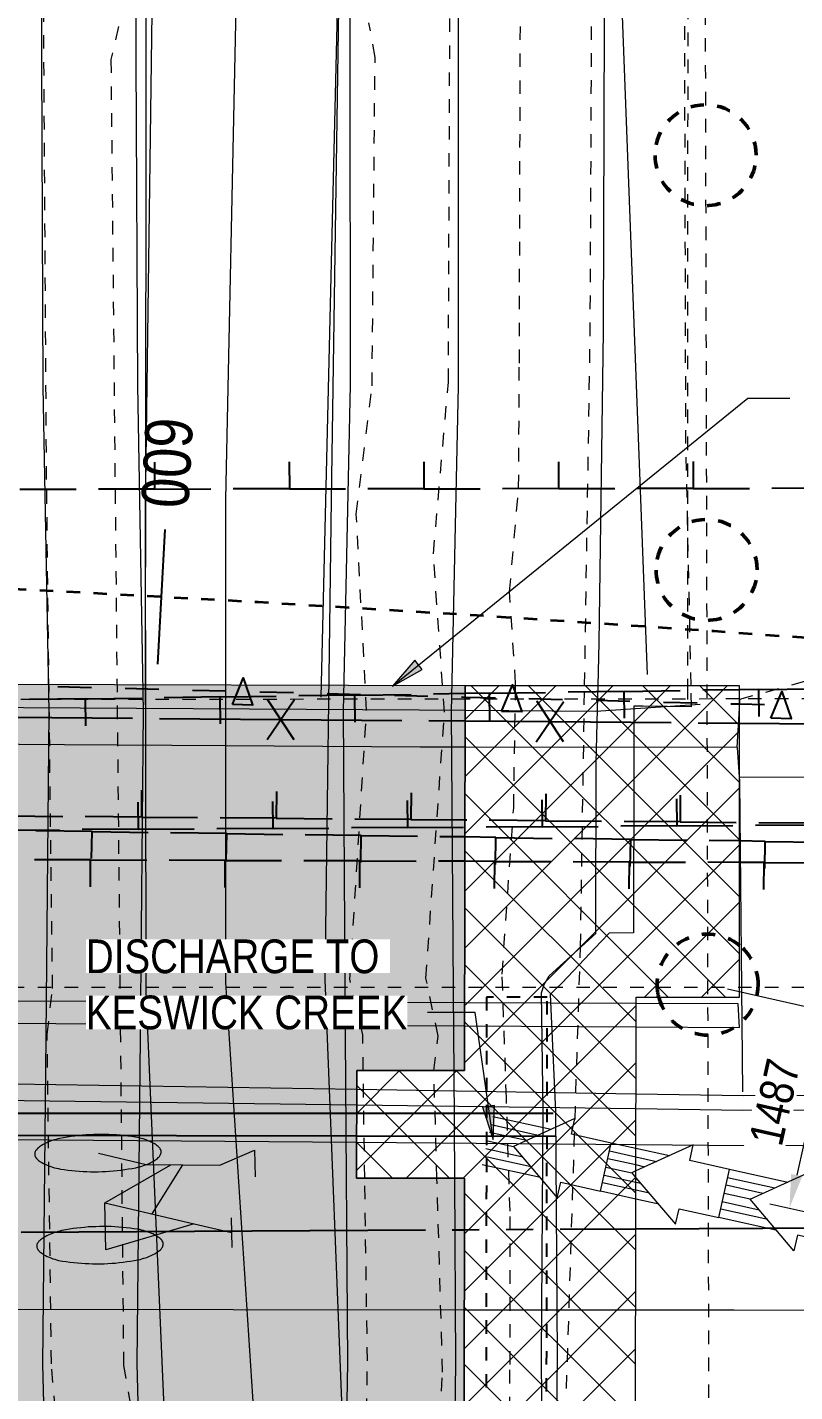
# Model space of a CAD drawing. Header units: metres. Extents: x 562 to 635, y 3 to 1699.
# Drawn here: x 579.64 to 585.33, y 1672.36 to 1682.5 of the extents above; entities that cross this region are included whole.
import ezdxf

# ---------------------------------------------------------------- set-up
doc = ezdxf.new("R2010")
doc.units = ezdxf.units.M
for name, pattern in [('ControlLine', [0.02, 0.0125, -0.0025, 0.0025, -0.0025]), ('Dot_Section Line', [0.02, 0, -0.02]), ('IMPORT-BDYS-Boundary _3_', [0.01, 0.009, -0.001]), ('IMPORT-FURN-Fence _3_', [0.005, 0.004167, -0.0008333]), ('JacobsDash', [0.0045, 0.003, -0.0015]), ('JacobsGridLine', [0.0145, 0.01, -0.001, 0.0025, -0.001])]:
    doc.linetypes.add(name, pattern=pattern)
doc.layers.get('Defpoints').update_dxf_attribs({"color": 41})
for name, color, linetype, lineweight in [('D-BDGE', 7, 'Continuous', 13), ('D-BDGE-FNDN', 7, 'Continuous', 50), ('D-BDGE-FNDN-PILE-CONC', 7, 'Continuous', 50), ('D-BDGE-LINE', 7, 'Continuous', 9), ('D-ENHA-ANNO-TEXT', 7, 'Continuous', 9), ('D-ENHA-GEN-LINE', 7, 'Continuous', 9), ('D-ENHA-GEN-LINE-GRIDS', 7, 'Continuous', 9), ('D-ENHA-TEXT', 7, 'Continuous', 9), ('D-ENHA-TEXT-DIMS', 7, 'Continuous', 9)]:
    doc.layers.add(name, color=color, linetype=linetype, lineweight=lineweight)
doc.styles.add('Arial Narrow', font='ARIALN.TTF', dxfattribs={"height": 0.35})
doc.styles.add('Arial Narrow_1', font='ARIALN.TTF', dxfattribs={"height": 0.25})
doc.dimstyles.new('Dimension_Standard_O__mm_', dxfattribs={"dimscale": 0.3048, "dimtxt": 0.255858, "dimasz": 0.82021, "dimexe": 0.787402, "dimexo": 0.492126, "dimgap": 0.492126, "dimtad": 1, "dimdec": 0, "dimlfac": 1000, "dimzin": 0, "dimdsep": 46, "dimtxsty": 'Arial Narrow_1', "dimsah": 1, "dimcen": 0.09, "dimaunit": 1, "dimadec": 4, "dimazin": 0, "dimtfac": 1, "dimtdec": 4, "dimtix": 1, "dimtmove": 0, "dimatfit": 3, "dimfxl": 1, "dimtvp": 1, "dimtfill": 1, "dimtolj": 1, "dimtzin": 0, "dimlwd": 18, "dimlwe": 18, "dimarcsym": 2})

# ---------------------------------------------------------------- blocks, each defined once
blk = doc.blocks.new('T2DPAA-T2D-PWA-RW-M2D-000002_ControlLinesMinor_rvt-1-DRG-2871023 - GENERAL ARRANGEMENT PLAN Copy 1')
at = {"layer": 'D-BDGE', "color": 150, "linetype": 'ControlLine', "lineweight": 35, "true_color": 0x0080ff}
blk.add_arc((565.271, 1398.69), 280, 84.278, 89.83255, dxfattribs=at)
at = {"layer": 'D-ENHA-GEN-LINE', "color": 150, "lineweight": 25, "true_color": 0x0080ff}
blk.add_line((580.656, 1678.768), (580.601, 1677.769), dxfattribs=at)
at = {"layer": 'D-ENHA-GEN-LINE', "color": 150, "lineweight": 18, "true_color": 0x0080ff, "insert": (580.866, 1679.589), "char_height": 0.35, "width": 0.81772, "attachment_point": 1, "rotation": 266.8559, "style": 'Arial Narrow'}
blk.add_mtext('600', dxfattribs=at)
blk = doc.blocks.new('T2DPAA-T2D-PWA-SU-M2D-000003_250_dwg-40806560-DRG-2871023 - GENERAL ARRANGEMENT PLAN Copy 1')
at = {"color": 41, "lineweight": 25, "true_color": 0xffd0a3}
for p, q in [((30.164, 1587.575), (30.579, 1587.61)), ((29.168, 1587.492), (29.583, 1587.527)), ((28.171, 1587.409), (28.586, 1587.443)), ((27.175, 1587.325), (27.59, 1587.36)), ((26.178, 1587.242), (26.593, 1587.277)), ((25.182, 1587.159), (25.597, 1587.193)), ((30.629, 1586.113), (30.357, 1586.087)), ((30.772, 1586.127), (30.629, 1586.113)), ((29.777, 1586.031), (29.362, 1585.991)), ((28.601, 1585.918), (28.367, 1585.895)), ((28.781, 1585.935), (28.601, 1585.918)), ((27.786, 1585.839), (27.371, 1585.799)), ((26.791, 1585.743), (26.376, 1585.703)), ((25.795, 1585.647), (25.381, 1585.608)), ((30.248, 1585.068), (30.663, 1585.105)), ((30.27, 1585.099), (30.686, 1585.129)), ((28.276, 1584.952), (28.677, 1584.982)), ((28.677, 1584.982), (28.691, 1584.983)), ((29.252, 1584.979), (29.667, 1585.016)), ((29.273, 1585.025), (29.688, 1585.056)), ((30.721, 1584.994), (30.496, 1584.978)), ((30.912, 1585.006), (30.721, 1584.994)), ((27.278, 1584.879), (27.694, 1584.909)), ((28.256, 1584.891), (28.671, 1584.928)), ((28.917, 1584.871), (28.687, 1584.856)), ((29.914, 1584.939), (29.499, 1584.911)), ((26.281, 1584.805), (26.697, 1584.836)), ((27.26, 1584.802), (27.675, 1584.839)), ((27.919, 1584.804), (27.503, 1584.775)), ((28.687, 1584.856), (28.501, 1584.843)), ((29.919, 1584.771), (29.503, 1584.739)), ((30.734, 1584.835), (30.5, 1584.817)), ((30.916, 1584.85), (30.734, 1584.835)), ((25.284, 1584.732), (25.699, 1584.762)), ((25.924, 1584.668), (25.508, 1584.64)), ((26.264, 1584.714), (26.679, 1584.751)), ((26.921, 1584.736), (26.506, 1584.708)), ((28.702, 1584.676), (28.507, 1584.66)), ((28.922, 1584.693), (28.702, 1584.676)), ((25.268, 1584.625), (25.683, 1584.662)), ((27.925, 1584.615), (27.51, 1584.582)), ((26.928, 1584.536), (26.513, 1584.504)), ((25.931, 1584.458), (25.516, 1584.425))]:
    blk.add_line(p, q, dxfattribs=at)
at = {"color": 21, "lineweight": 25, "true_color": 0xdea3a3}
for p, q in [((28.882, 1585.808), (28.944, 1586.004)), ((30.075, 1585.976), (30.324, 1585.99)), ((30.574, 1586.005), (30.637, 1586.008)), ((30.637, 1586.008), (30.823, 1586.019)), ((28.577, 1585.891), (28.603, 1585.892)), ((28.603, 1585.892), (28.827, 1585.905)), ((29.076, 1585.919), (29.326, 1585.934)), ((29.575, 1585.948), (29.825, 1585.962)), ((26.58, 1585.777), (26.83, 1585.792)), ((27.08, 1585.806), (27.329, 1585.82)), ((27.579, 1585.834), (27.828, 1585.848)), ((28.078, 1585.863), (28.327, 1585.877)), ((30.344, 1585.844), (30.649, 1585.867)), ((25.582, 1585.721), (25.832, 1585.735)), ((26.081, 1585.749), (26.331, 1585.763)), ((28.349, 1585.695), (28.618, 1585.715))]:
    blk.add_line(p, q, dxfattribs=at)
at = {"color": 254, "lineweight": 25, "true_color": 0xffdbd0}
for p, q in [((29.508, 1582.863), (28.055, 1582.743)), ((28.055, 1582.743), (24.958, 1582.488)), ((28.069, 1582.577), (29.543, 1582.696)), ((24.969, 1582.327), (28.069, 1582.577))]:
    blk.add_line(p, q, dxfattribs=at)
at = {"color": 9, "lineweight": 25, "true_color": 0xd0d0a3}
for p, q in [((32.618, 1582.271), (30.19, 1582.058)), ((30.19, 1582.058), (29.63, 1582.009)), ((28.922, 1581.946), (28.833, 1581.939)), ((29.032, 1581.956), (28.922, 1581.946)), ((29.431, 1581.991), (29.231, 1581.974)), ((28.634, 1581.921), (25.645, 1581.658))]:
    blk.add_line(p, q, dxfattribs=at)
at = {"color": 41, "lineweight": 25, "true_color": 0xffd0a3, "flags": 128}
for points in [[(31.144, 1587.858), (31.16, 1587.66), (31.161, 1587.659), (30.745, 1587.624)], [(30.147, 1587.775), (30.164, 1587.577), (30.164, 1587.575), (29.749, 1587.541)], [(28.154, 1587.608), (28.171, 1587.41), (28.171, 1587.409), (27.756, 1587.374)], [(29.151, 1587.691), (29.167, 1587.494), (29.168, 1587.492), (28.752, 1587.457)], [(27.158, 1587.525), (27.175, 1587.327), (27.175, 1587.325), (26.759, 1587.291)], [(26.161, 1587.441), (26.178, 1587.243), (26.178, 1587.242), (25.763, 1587.207)], [(30.791, 1585.928), (30.772, 1586.125), (30.772, 1586.127), (31.187, 1586.167)], [(29.796, 1585.832), (29.777, 1586.029), (29.777, 1586.031), (30.191, 1586.071)], [(27.805, 1585.64), (27.786, 1585.838), (27.786, 1585.839), (28.201, 1585.879)], [(28.8, 1585.736), (28.781, 1585.933), (28.781, 1585.935), (29.196, 1585.975)], [(26.81, 1585.544), (26.791, 1585.742), (26.791, 1585.743), (27.205, 1585.783)], [(25.814, 1585.448), (25.795, 1585.646), (25.795, 1585.647), (26.21, 1585.687)], [(30.255, 1585.298), (30.27, 1585.1), (30.27, 1585.099), (29.855, 1585.068)], [(31.226, 1585.355), (31.244, 1585.158), (31.244, 1585.156), (30.829, 1585.119)], [(31.253, 1585.372), (31.267, 1585.174), (31.267, 1585.172), (30.852, 1585.141)], [(29.234, 1585.178), (29.252, 1584.981), (29.252, 1584.979), (28.837, 1584.942)], [(29.258, 1585.225), (29.273, 1585.027), (29.273, 1585.025), (28.857, 1584.995)], [(30.23, 1585.267), (30.248, 1585.069), (30.248, 1585.068), (29.833, 1585.031)], [(27.264, 1585.078), (27.278, 1584.88), (27.278, 1584.879), (26.863, 1584.848)], [(28.238, 1585.09), (28.256, 1584.892), (28.256, 1584.891), (27.841, 1584.854)], [(28.261, 1585.151), (28.275, 1584.954), (28.276, 1584.952), (27.86, 1584.921)], [(26.266, 1585.005), (26.281, 1584.807), (26.281, 1584.805), (25.865, 1584.775)], [(27.242, 1585.001), (27.26, 1584.804), (27.26, 1584.802), (26.845, 1584.765)], [(29.928, 1584.739), (29.915, 1584.937), (29.914, 1584.939), (30.33, 1584.967)], [(30.926, 1584.807), (30.912, 1585.005), (30.912, 1585.006), (31.328, 1585.035)], [(26.246, 1584.913), (26.264, 1584.715), (26.264, 1584.714), (25.849, 1584.677)], [(28.93, 1584.672), (28.917, 1584.87), (28.917, 1584.871), (29.332, 1584.899)], [(30.931, 1584.65), (30.916, 1584.848), (30.916, 1584.85), (31.331, 1584.882)], [(26.935, 1584.536), (26.922, 1584.734), (26.921, 1584.736), (27.337, 1584.764)], [(27.933, 1584.604), (27.919, 1584.802), (27.919, 1584.804), (28.335, 1584.832)], [(29.934, 1584.572), (29.919, 1584.77), (29.919, 1584.771), (30.334, 1584.804)], [(25.937, 1584.469), (25.924, 1584.667), (25.924, 1584.668), (26.339, 1584.696)], [(28.938, 1584.494), (28.922, 1584.692), (28.922, 1584.693), (29.337, 1584.726)], [(26.944, 1584.337), (26.928, 1584.535), (26.928, 1584.536), (27.344, 1584.569)], [(27.941, 1584.415), (27.925, 1584.613), (27.925, 1584.615), (28.34, 1584.647)], [(25.947, 1584.259), (25.931, 1584.457), (25.931, 1584.458), (26.347, 1584.491)]]:
    blk.add_lwpolyline(points, dxfattribs=at)
at = {"color": 21, "lineweight": 25, "true_color": 0xdea3a3, "flags": 128}
for points in [[(30.879, 1585.922), (30.943, 1586.124), (30.943, 1586.126), (31.029, 1585.932), (31.029, 1585.93)], [(26.886, 1585.695), (26.949, 1585.897), (26.949, 1585.899), (27.035, 1585.705), (27.035, 1585.703)]]:
    blk.add_lwpolyline(points, close=True, dxfattribs=at)
for points in [[(28.949, 1586.004), (29.032, 1585.818), (29.032, 1585.817), (28.882, 1585.808)], [(28.944, 1586.004), (28.946, 1586.011), (28.946, 1586.012), (28.949, 1586.004)], [(29.358, 1585.62), (29.138, 1585.902), (29.135, 1585.904)], [(29.157, 1585.605), (29.334, 1585.917), (29.336, 1585.919)], [(30.649, 1585.867), (31.241, 1585.911), (32.139, 1585.978)], [(28.618, 1585.715), (29.247, 1585.762), (30.144, 1585.829)], [(26.355, 1585.547), (27.252, 1585.614), (28.15, 1585.68)], [(27.364, 1585.471), (27.143, 1585.753), (27.141, 1585.756)], [(27.163, 1585.457), (27.339, 1585.768), (27.342, 1585.771)], [(24.508, 1585.409), (25.258, 1585.465), (26.155, 1585.532)]]:
    blk.add_lwpolyline(points, dxfattribs=at)
blk = doc.blocks.new('T2DPAA-T2D-PWA-SU-M2D-000001_ExistingUtilities_rvt-1-DRG-2871023 - GENERAL ARRANGEMENT PLAN Copy 1')
at = {"color": 254, "lineweight": 25, "true_color": 0xd0d0d0, "rotation": 355.285451560958}
blk.add_blockref('T2DPAA-T2D-PWA-SU-M2D-000003_250_dwg-40806560-DRG-2871023 - GENERAL ARRANGEMENT PLAN Copy 1', (424.033, 99.349), dxfattribs=at)
blk = doc.blocks.new('T2DPAA-T2D-PWA-SU-M2D-000002_dwg-40815123-DRG-2871023 - GENERAL ARRANGEMENT PLAN Copy 1')
at = {"color": 254, "linetype": 'IMPORT-FURN-Fence _3_', "lineweight": 18, "true_color": 0xe1e1e1}
blk.add_line((41.417, 1565.229), (41.401, 1565.383), dxfattribs=at)
at = {"color": 254, "lineweight": 18, "true_color": 0xe1e1e1}
for p, q in [((41.772, 1565.249), (41.77, 1565.315)), ((40.712, 1565.138), (41.478, 1565.253)), ((41.78, 1564.955), (41.772, 1565.249)), ((39.743, 1565.065), (40.712, 1565.138)), ((41.78, 1564.955), (39.765, 1564.792)), ((41.816, 1564.708), (42.029, 1562.41)), ((41.187, 1562.999), (39.918, 1562.898)), ((39.918, 1562.898), (35.81, 1562.574)), ((39.932, 1562.728), (41.201, 1562.825)), ((35.823, 1562.414), (39.932, 1562.728)), ((39.952, 1561.595), (39.881, 1562.391)), ((39.173, 1562.193), (41.241, 1562.331)), ((41.251, 1562.218), (39.182, 1562.075)), ((39.204, 1561.801), (41.272, 1561.954)), ((37.929, 1561.527), (37.732, 1561.146)), ((38.322, 1561.166), (38.345, 1560.946)), ((38.051, 1561.099), (38.334, 1561.056)), ((40.102, 1560.627), (41.371, 1560.731)), ((36.684, 1560.349), (40.102, 1560.627))]:
    blk.add_line(p, q, dxfattribs=at)
at = {"color": 254, "linetype": 'IMPORT-FURN-Fence _3_', "lineweight": 18, "true_color": 0xe1e1e1, "flags": 128}
for points in [[(39.798, 1584.167), (40.086, 1580.493), (40.883, 1571.362), (41.373, 1565.381)], [(41.401, 1565.383), (41.214, 1567.175), (41.03, 1569.331), (40.847, 1571.488), (40.676, 1573.645), (40.547, 1575.507), (40.394, 1577.367), (40.209, 1579.225), (40.003, 1581.617), (39.828, 1584.012), (39.815, 1584.168)], [(41.77, 1565.315), (44.424, 1566.285), (50.781, 1566.728)], [(41.373, 1565.381), (41.385, 1565.24), (41.387, 1565.243)]]:
    blk.add_lwpolyline(points, dxfattribs=at)
at = {"color": 254, "lineweight": 18, "true_color": 0xe1e1e1, "flags": 128}
for points in [[(41.072, 1565.441), (40.116, 1573.347), (39.309, 1582.329), (39.164, 1584.115)], [(40.713, 1565.327), (40.695, 1565.646), (40.535, 1567.952), (40.354, 1570.257), (40.154, 1572.56), (39.977, 1574.741), (39.819, 1576.673), (39.612, 1578.726), (39.431, 1580.781), (39.274, 1582.838), (39.169, 1584.115)], [(38.671, 1565.074), (38.196, 1573.184), (37.426, 1582.189), (37.27, 1583.958)], [(40.952, 1539.354), (40.835, 1540.856), (40.65, 1543.27), (40.449, 1545.683), (40.248, 1548.095), (40.037, 1550.507), (39.846, 1552.921), (39.635, 1555.333), (39.431, 1557.746), (39.273, 1560.162), (39.058, 1562.574), (38.843, 1564.985), (38.696, 1567.403), (38.495, 1569.816), (38.293, 1572.228), (38.13, 1574.644), (37.926, 1577.057), (37.686, 1579.466), (37.46, 1581.877), (37.296, 1583.961)], [(39.881, 1562.391), (39.859, 1562.645), (39.644, 1565.045), (39.497, 1567.46), (39.296, 1569.882), (39.094, 1572.289), (38.931, 1574.705), (38.726, 1577.13), (38.485, 1579.544), (38.261, 1581.946), (38.097, 1584.027)], [(36.545, 1583.899), (36.629, 1582.613), (37.033, 1576.925), (37.617, 1570.129), (37.841, 1566.481), (38.136, 1562.903), (38.64, 1559.517), (38.862, 1555.739), (39.137, 1552.747), (39.47, 1549.042), (39.651, 1546.448), (39.969, 1542.463), (40.163, 1539.289)], [(37.198, 1583.952), (37.27, 1582.893), (37.723, 1577.044), (38.378, 1570.184), (38.623, 1566.544), (38.87, 1562.986), (39.289, 1559.563), (39.481, 1555.888), (39.694, 1552.674), (40.014, 1549.116), (40.24, 1546.437), (40.539, 1542.509), (40.784, 1539.34)], [(38.712, 1539.169), (38.615, 1540.674), (38.404, 1543.073), (38.161, 1545.457), (38.137, 1546.043), (37.971, 1547.911), (37.808, 1550.323), (37.589, 1552.733), (37.417, 1555.159), (37.277, 1557.564), (37.017, 1559.967), (36.841, 1562.395), (36.667, 1564.8), (36.424, 1567.204), (36.213, 1569.623), (36.016, 1572.039), (35.83, 1574.452), (35.626, 1576.863), (35.424, 1579.277), (35.233, 1581.691), (35.056, 1583.776)], [(39.411, 1539.227), (39.315, 1540.727), (39.103, 1543.139), (38.858, 1545.548), (38.671, 1547.962), (38.507, 1550.378), (38.288, 1552.789), (38.117, 1555.205), (37.976, 1557.623), (37.715, 1560.03), (37.541, 1562.445), (37.365, 1564.86), (37.122, 1567.27), (36.912, 1569.682), (36.715, 1572.095), (36.529, 1574.509), (36.325, 1576.921), (36.123, 1579.334), (35.932, 1581.748), (35.755, 1583.834)], [(37.374, 1564.909), (36.712, 1573.057), (36.012, 1582.039), (35.867, 1583.843)], [(35.948, 1583.849), (36.039, 1582.481), (36.473, 1576.824), (37, 1570.04), (37.252, 1566.359), (37.552, 1562.782), (37.969, 1559.493), (38.273, 1555.769), (38.523, 1552.495), (38.837, 1548.996), (38.999, 1546.364), (39.315, 1542.477), (39.504, 1539.234)], [(41.814, 1564.74), (47.171, 1565.157), (50.874, 1565.494)], [(42.024, 1542.917), (41.972, 1543.664), (41.861, 1545.597), (41.732, 1547.529), (41.623, 1549.258), (41.458, 1550.982), (41.314, 1552.756), (41.185, 1554.531), (41.068, 1556.317), (40.913, 1558.101), (40.764, 1559.651), (40.704, 1560.328), (40.566, 1562.144), (40.482, 1563.021), (40.495, 1563.083), (40.527, 1563.151), (40.846, 1563.492), (40.746, 1564.753), (40.723, 1565.153), (40.713, 1565.327)], [(41.417, 1565.229), (41.058, 1565.203), (40.989, 1565.198), (41.023, 1564.775), (41.125, 1563.519), (40.945, 1563.504), (40.89, 1563.434), (40.853, 1563.389), (40.628, 1563.107), (40.583, 1563.055), (40.546, 1563.012), (40.656, 1562.151), (40.82, 1560.338), (40.867, 1559.66), (41.009, 1558.108), (41.15, 1556.324), (41.278, 1554.538), (41.438, 1552.766), (41.584, 1550.993), (41.714, 1549.264), (41.845, 1547.536), (41.975, 1545.604), (42.088, 1543.672), (42.122, 1542.925)], [(35.635, 1564.751), (39.404, 1565.039), (39.743, 1565.065)], [(41.78, 1564.955), (41.813, 1564.739), (41.816, 1564.708)], [(39.765, 1564.792), (39.433, 1564.765), (37.993, 1564.656), (36.8, 1564.565), (36.126, 1564.513), (35.657, 1564.477)], [(41.241, 1562.331), (42.041, 1562.384), (48.284, 1562.905), (55.527, 1563.551), (57.515, 1563.712)], [(57.523, 1563.611), (55.547, 1563.434), (48.283, 1562.818), (42.042, 1562.272), (41.251, 1562.218)], [(41.272, 1561.954), (42.078, 1562.014), (48.277, 1562.544), (55.608, 1563.187), (57.545, 1563.346)], [(41.201, 1562.825), (41.967, 1562.883), (41.943, 1563.058), (41.187, 1562.999)], [(35.849, 1562.091), (35.945, 1562.063), (36.304, 1562.002), (39.173, 1562.193)], [(39.182, 1562.075), (36.336, 1561.878), (35.928, 1562.004), (35.855, 1562.025)], [(41.371, 1560.731), (42.101, 1560.79), (48.366, 1561.293), (55.861, 1561.95), (57.648, 1562.1)], [(35.894, 1561.542), (36.279, 1561.583), (39.204, 1561.801)], [(37.764, 1561.603), (37.764, 1561.609), (37.763, 1561.615), (37.762, 1561.619), (37.759, 1561.625), (37.755, 1561.632), (37.751, 1561.637), (37.747, 1561.641), (37.743, 1561.645), (37.738, 1561.649), (37.731, 1561.654), (37.723, 1561.659), (37.715, 1561.663), (37.706, 1561.667), (37.693, 1561.673), (37.679, 1561.678), (37.665, 1561.683), (37.651, 1561.688), (37.637, 1561.692), (37.623, 1561.695), (37.608, 1561.698), (37.594, 1561.7), (37.579, 1561.702), (37.564, 1561.704), (37.536, 1561.706), (37.508, 1561.707), (37.48, 1561.708), (37.452, 1561.709), (37.423, 1561.709), (37.395, 1561.708), (37.367, 1561.707), (37.339, 1561.705), (37.311, 1561.703), (37.283, 1561.701), (37.255, 1561.698), (37.227, 1561.694), (37.199, 1561.69), (37.171, 1561.686), (37.143, 1561.681), (37.115, 1561.675), (37.088, 1561.669), (37.06, 1561.663), (37.033, 1561.655)], [(37.3, 1561.563), (37.661, 1561.507), (38.205, 1561.548), (38.454, 1561.681), (38.475, 1561.482)], [(36.846, 1561.56), (36.839, 1561.55), (36.838, 1561.548), (36.834, 1561.542), (36.832, 1561.536), (36.831, 1561.534), (36.83, 1561.529), (36.829, 1561.523), (36.829, 1561.517), (36.83, 1561.512), (36.831, 1561.507), (36.832, 1561.504), (36.838, 1561.494), (36.846, 1561.485), (36.851, 1561.48), (36.855, 1561.477), (36.862, 1561.472), (36.87, 1561.467), (36.878, 1561.463), (36.887, 1561.459), (36.9, 1561.453), (36.914, 1561.448), (36.928, 1561.443), (36.942, 1561.439), (36.956, 1561.435), (36.97, 1561.431), (36.985, 1561.428), (36.999, 1561.426), (37.014, 1561.424), (37.028, 1561.422), (37.057, 1561.42), (37.085, 1561.419), (37.113, 1561.418), (37.141, 1561.418), (37.169, 1561.418), (37.198, 1561.418), (37.226, 1561.419), (37.254, 1561.421), (37.282, 1561.423), (37.31, 1561.425), (37.338, 1561.428), (37.366, 1561.432), (37.394, 1561.436), (37.422, 1561.441), (37.45, 1561.446), (37.477, 1561.451), (37.505, 1561.457), (37.532, 1561.464), (37.56, 1561.471), (37.587, 1561.478), (37.601, 1561.483), (37.615, 1561.487), (37.629, 1561.493), (37.642, 1561.498), (37.656, 1561.504), (37.669, 1561.511), (37.682, 1561.518), (37.694, 1561.526), (37.707, 1561.534), (37.719, 1561.542), (37.726, 1561.548), (37.733, 1561.554), (37.74, 1561.56), (37.746, 1561.566), (37.75, 1561.571), (37.754, 1561.576), (37.757, 1561.581), (37.759, 1561.586), (37.761, 1561.59), (37.761, 1561.592), (37.763, 1561.598), (37.764, 1561.603)], [(37.033, 1561.655), (37.006, 1561.648), (36.992, 1561.644), (36.978, 1561.639), (36.964, 1561.634), (36.951, 1561.628), (36.937, 1561.622), (36.924, 1561.615), (36.911, 1561.608), (36.899, 1561.601), (36.886, 1561.593), (36.874, 1561.584), (36.867, 1561.579), (36.86, 1561.573), (36.853, 1561.566), (36.847, 1561.56)], [(41.118, 1547.242), (41.048, 1548.164), (40.838, 1550.574), (40.646, 1552.988), (40.435, 1555.402), (40.232, 1557.806), (40.209, 1558.138), (40.189, 1558.563), (40.074, 1560.224), (39.952, 1561.595)], [(37.377, 1561.199), (38.051, 1561.099), (37.413, 1560.852), (37.377, 1561.199), (37.844, 1561.521)]]:
    blk.add_lwpolyline(points, dxfattribs=at)
blk.add_lwpolyline([(37.1, 1560.742), (37.128, 1560.74), (37.156, 1560.739), (37.184, 1560.738), (37.213, 1560.737), (37.241, 1560.737), (37.269, 1560.738), (37.297, 1560.739), (37.325, 1560.74), (37.354, 1560.742), (37.382, 1560.745), (37.41, 1560.748), (37.438, 1560.752), (37.466, 1560.756), (37.493, 1560.76), (37.521, 1560.765), (37.549, 1560.771), (37.577, 1560.777), (37.604, 1560.783), (37.631, 1560.79), (37.659, 1560.798), (37.673, 1560.802), (37.686, 1560.807), (37.7, 1560.812), (37.714, 1560.818), (37.727, 1560.824), (37.74, 1560.831), (37.753, 1560.838), (37.766, 1560.845), (37.778, 1560.853), (37.79, 1560.862), (37.798, 1560.867), (37.805, 1560.873), (37.811, 1560.879), (37.818, 1560.886), (37.822, 1560.891), (37.825, 1560.895), (37.828, 1560.9), (37.831, 1560.906), (37.833, 1560.912), (37.834, 1560.917), (37.835, 1560.923), (37.835, 1560.928), (37.835, 1560.932), (37.833, 1560.939), (37.831, 1560.945), (37.826, 1560.952), (37.823, 1560.956), (37.819, 1560.961), (37.814, 1560.965), (37.81, 1560.968), (37.802, 1560.974), (37.794, 1560.978), (37.786, 1560.983), (37.778, 1560.987), (37.764, 1560.993), (37.751, 1560.998), (37.737, 1561.003), (37.723, 1561.007), (37.708, 1561.011), (37.694, 1561.015), (37.68, 1561.018), (37.665, 1561.02), (37.651, 1561.022), (37.636, 1561.023), (37.608, 1561.025), (37.58, 1561.027), (37.551, 1561.028), (37.523, 1561.028), (37.495, 1561.028), (37.467, 1561.028), (37.439, 1561.027), (37.41, 1561.025), (37.382, 1561.023), (37.354, 1561.02), (37.326, 1561.017), (37.298, 1561.014), (37.27, 1561.01), (37.242, 1561.005), (37.215, 1561), (37.187, 1560.995), (37.159, 1560.989), (37.132, 1560.982), (37.105, 1560.975), (37.077, 1560.968), (37.063, 1560.963), (37.049, 1560.959), (37.036, 1560.953), (37.022, 1560.948), (37.009, 1560.941), (36.996, 1560.935), (36.983, 1560.928), (36.97, 1560.92), (36.958, 1560.912), (36.946, 1560.904), (36.938, 1560.898), (36.931, 1560.892), (36.924, 1560.886), (36.918, 1560.879), (36.914, 1560.875), (36.911, 1560.87), (36.908, 1560.865), (36.905, 1560.86), (36.903, 1560.856), (36.903, 1560.854), (36.901, 1560.848), (36.901, 1560.843), (36.901, 1560.837), (36.902, 1560.831), (36.903, 1560.827), (36.905, 1560.821), (36.907, 1560.817), (36.91, 1560.814), (36.913, 1560.809), (36.917, 1560.805), (36.922, 1560.801), (36.926, 1560.797), (36.934, 1560.792), (36.942, 1560.787), (36.95, 1560.783), (36.958, 1560.778), (36.972, 1560.773), (36.985, 1560.767), (36.999, 1560.762), (37.013, 1560.758), (37.028, 1560.754), (37.042, 1560.751), (37.056, 1560.748), (37.071, 1560.745), (37.085, 1560.743)], close=True, dxfattribs=at)
blk = doc.blocks.new('T2DPAA-T2D-PWA-SU-M2D-000001_dwg-40815111-DRG-2871023 - GENERAL ARRANGEMENT PLAN Copy 1')
at = {"color": 254, "linetype": 'IMPORT-BDYS-Boundary _3_', "lineweight": 18, "true_color": 0xe1e1e1}
for p, q in [((135.475, 1663.189), (119.965, 1661.895)), ((119.965, 1661.895), (117.936, 1661.726)), ((117.936, 1661.726), (113.829, 1661.384))]:
    blk.add_line(p, q, dxfattribs=at)
blk = doc.blocks.new('T2DPAA-T2D-PWA-SU-M2D-000100_Survey_rvt-1-DRG-2871023 - GENERAL ARRANGEMENT PLAN Copy 1')
at = {"color": 254, "lineweight": 18, "true_color": 0xe1e1e1, "rotation": 355.285451560958}
for name, p in [('T2DPAA-T2D-PWA-SU-M2D-000002_dwg-40815123-DRG-2871023 - GENERAL ARRANGEMENT PLAN Copy 1', (414.642, 120.923)), ('T2DPAA-T2D-PWA-SU-M2D-000001_dwg-40815111-DRG-2871023 - GENERAL ARRANGEMENT PLAN Copy 1', (328.77, 31.098))]:
    blk.add_blockref(name, p, dxfattribs=at)
blk = doc.blocks.new('T2DPAA-T2D-C3S-SD-M2D-100010_250_dwg-40816791-DRG-2871023 - GENERAL ARRANGEMENT PLAN Copy 1')
at = {"lineweight": 18}
for p, q in [((281.417, -117.758), (280.978, -117.698)), ((281.24, -117.854), (280.962, -117.816)), ((281.325, -117.809), (280.969, -117.76)), ((282.055, -117.846), (281.87, -117.821)), ((282.308, -117.881), (282.055, -117.846)), ((281.223, -117.98), (280.944, -117.941)), ((282.065, -117.968), (281.853, -117.939)), ((282.061, -117.911), (281.861, -117.883)), ((282.216, -117.933), (282.061, -117.911)), ((283.2, -118.005), (282.761, -117.944)), ((281.367, -118.12), (280.928, -118.06)), ((281.292, -118.046), (280.937, -117.997)), ((282.069, -118.012), (282.04, -118.029)), ((282.132, -117.978), (282.065, -117.968)), ((283.108, -118.056), (282.752, -118.007)), ((282.08, -118.155), (281.828, -118.12)), ((282.076, -118.098), (281.836, -118.065)), ((282.114, -118.103), (282.076, -118.098)), ((282.183, -118.169), (282.08, -118.155)), ((283.023, -118.101), (282.745, -118.062)), ((282.085, -118.22), (281.82, -118.183)), ((282.258, -118.244), (282.085, -118.22)), ((283.075, -118.292), (282.72, -118.243)), ((283.006, -118.226), (282.727, -118.188)), ((283.15, -118.367), (282.711, -118.306))]:
    blk.add_line(p, q, dxfattribs=at)
at = {"lineweight": 18, "flags": 128}
for points in [[(280.953, -117.879), (281.148, -117.906), (281.504, -118.26), (281.52, -118.142), (281.819, -118.183), (281.869, -117.821), (281.57, -117.779), (281.586, -117.661), (281.148, -117.906)], [(282.073, -118.062), (282.395, -118.383), (282.412, -118.265), (282.711, -118.306), (282.761, -117.944), (282.462, -117.903), (282.478, -117.784), (282.069, -118.012)], [(282.931, -118.152), (283.369, -117.907), (283.353, -118.026), (283.653, -118.067), (283.603, -118.429), (283.303, -118.388), (283.287, -118.506), (282.931, -118.152), (282.736, -118.125)], [(281.845, -118.002), (282.04, -118.029), (282.073, -118.062)]]:
    blk.add_lwpolyline(points, dxfattribs=at)
blk = doc.blocks.new('T2DPAA-T2D-PWC-SD-M2D-100001_ProposedDrainage_rvt-1-DRG-2871023 - GENERAL ARRANGEMENT PLAN Copy 1')
at = {"lineweight": 18, "rotation": 355.285451560958}
blk.add_blockref('T2DPAA-T2D-C3S-SD-M2D-100010_250_dwg-40816791-DRG-2871023 - GENERAL ARRANGEMENT PLAN Copy 1', (312.739, 1814.801), dxfattribs=at)
blk = doc.blocks.new('01_SFO_FRP_Pile_CastInPlace_CS - CAST-IN-PLACE PILE - 0750-7668704-DRG-2871023 - GENERAL ARRANGEMENT PLAN Copy 1')
at = {"layer": 'D-BDGE-FNDN-PILE-CONC', "linetype": 'JacobsDash'}
for start, end in [(90, 270), (90, 270), (270, 90), (270, 90)]:
    blk.add_arc((0, 0), 0.375, start, end, dxfattribs=at)
blk = doc.blocks.new('DIMBLOCK5-DRG-2871023 - GENERAL ARRANGEMENT PLAN Copy 1')
at = {"layer": 'D-ENHA-TEXT-DIMS', "color": 0, "lineweight": 18, "transparency": 16777216}
for p, q in [((584.833, 1675.356), (585.852, 1675.128)), ((585.563, 1674.937), (585.348, 1673.973)), ((585.148, 1673.761), (585.528, 1673.677))]:
    blk.add_line(p, q, dxfattribs=at)
at = {"layer": 'D-ENHA-TEXT-DIMS', "color": 0, "transparency": 16777216}
for points in [[(585.522, 1674.946), (585.604, 1674.928), (585.618, 1675.181)], [(585.307, 1673.982), (585.389, 1673.964), (585.294, 1673.729)]]:
    blk.add_solid(points, dxfattribs=at)
at = {"layer": 'Defpoints', "color": 0, "transparency": 16777216}
for p in [(584.686, 1675.389), (585.002, 1673.794), (585.294, 1673.729)]:
    blk.add_point(p, dxfattribs=at)
at = {"layer": 'D-ENHA-TEXT-DIMS', "color": 0, "lineweight": 18, "transparency": 16777216, "insert": (585.185, 1674.515), "char_height": 0.25, "width": 0.76026, "attachment_point": 5, "rotation": 77.419, "style": 'Arial Narrow_1', "bg_fill": 3, "box_fill_scale": 1.1, "bg_fill_color": 256, "bg_fill_true_color": 13158600, "bg_fill_transparency": 0}
blk.add_mtext('\\A1;1487', dxfattribs=at)

msp = doc.modelspace()

# ---------------------------------------------------------------- hatches: boundary and pattern name
at = {"layer": 'D-BDGE-LINE', "true_color": 0x888888}
h = msp.add_hatch(dxfattribs=at)
h.set_pattern_fill('FP_1', color=252, style=0, pattern_type=2)
h.set_pattern_definition([(45, (-669.182, -1313.344), (-0.212132034, 0.212132034), []), (135, (-669.182, -1313.344), (-0.212132034, -0.212132034), [])])
h.paths.add_polyline_path([(583.4622, 1655.1657), (584.1222, 1655.1657), (584.1559, 1675.296), (584.9232, 1675.296), (584.9232, 1677.6074), (582.8868, 1677.6074), (582.882, 1674.7505), (582.0819, 1674.7505), (582.0805, 1673.9505), (582.8807, 1673.9505), (582.8566, 1659.5505), (582.0566, 1659.5505), (582.0552, 1658.7505), (582.8552, 1658.7505), (582.8492, 1655.1657), (583.2872, 1655.1657)])
h.paths.add_polyline_path([(577.9825, 1655.1748), (578.7275, 1655.1748), (578.7337, 1658.7505), (579.5103, 1658.7505), (579.5103, 1659.5505), (578.735, 1659.5505), (578.735, 1659.8261), (578.6493, 1659.8097), (578.5616, 1659.8053), (578.4659, 1659.8148), (578.3885, 1659.8324), (578.3063, 1659.8635), (578.2292, 1659.9055), (578.1586, 1659.9576), (578.0958, 1660.019), (578.0419, 1660.0883), (577.9981, 1660.1644), (577.9651, 1660.2458), (577.9435, 1660.3309), (577.9339, 1660.4182), (577.9465, 1660.5054), (577.9701, 1660.5903), (578.0043, 1660.6715), (578.0485, 1660.7478), (578.102, 1660.8178), (578.164, 1660.8804), (578.2335, 1660.9346), (578.3092, 1660.9796), (578.3901, 1661.0147), (578.4748, 1661.0391), (578.5618, 1661.0526), (578.6499, 1661.055), (578.7376, 1661.0462), (578.7661, 1677.6204), (578.1432, 1677.6204), (578.1432, 1675.3191), (577.3471, 1675.3191), (577.3471, 1675.1602), (577.3759, 1675.1602), (577.3425, 1655.1748), (577.9651, 1655.1748)])
at = {"layer": 'D-BDGE-LINE', "true_color": 0xc0c0c0}
msp.add_hatch(color=9, dxfattribs=at).paths.add_polyline_path([(582.8492, 1655.1657), (582.8552, 1658.7505), (582.0552, 1658.7505), (582.0566, 1659.5505), (582.8566, 1659.5505), (582.8807, 1673.9505), (582.0805, 1673.9505), (582.0819, 1674.7505), (582.882, 1674.7505), (582.8868, 1677.6074), (578.7661, 1677.6204), (578.7355, 1659.5505), (579.5103, 1659.5505), (579.5103, 1658.7505), (578.7337, 1658.7505), (578.7275, 1655.1748), (582.0552, 1655.1674)])
at = {"layer": 'D-ENHA-TEXT'}
for points in [[(582.3457, 1677.6062), (582.5678, 1677.7293), (582.5123, 1677.7978)], [(583.0941, 1674.2368), (583.1029, 1674.4905), (583.0156, 1674.4782)]]:
    msp.add_hatch(color=256, dxfattribs=at).paths.add_polyline_path(points)

# ---------------------------------------------------------------- linework, layer by layer
at = {"layer": 'D-BDGE', "color": 8, "linetype": 'JacobsDash', "lineweight": 18, "true_color": 0x808080}
for p, q in [((582.7617, 1679.8642), (582.8216, 1694.687)), ((579.7782, 1679.1403), (579.6843, 1694.3)), ((583.2886, 1680.0048), (583.3301, 1693.7448)), ((580.3125, 1682.5038), (580.2562, 1682.2602)), ((582.2172, 1682.2754), (582.172, 1682.5314)), ((583.8145, 1680.2056), (583.8256, 1682.5356)), ((580.2562, 1682.2602), (580.3498, 1672.5606)), ((582.1951, 1679.8355), (582.2172, 1682.2754)), ((583.7733, 1677.6074), (583.8145, 1680.2056)), ((583.2834, 1679.0748), (583.2886, 1680.0048)), ((582.0782, 1678.8826), (582.1951, 1679.8355)), ((582.6501, 1678.5891), (582.7617, 1679.8642)), ((579.8224, 1675.3605), (579.7782, 1679.1403)), ((583.2161, 1678.3058), (583.2834, 1679.0748)), ((582.1546, 1677.4246), (582.0782, 1678.8826)), ((582.7324, 1677.4119), (582.6501, 1678.5891)), ((583.2609, 1677.6273), (583.2161, 1678.3058)), ((583.2465, 1676.7024), (583.2606, 1677.6074)), ((583.2606, 1677.6074), (583.2609, 1677.6273)), ((583.7426, 1675.6662), (583.7733, 1677.6074)), ((582.0303, 1675.4285), (582.1546, 1677.4246)), ((582.5955, 1675.4367), (582.7324, 1677.4119)), ((583.1607, 1675.4654), (583.2465, 1676.7024)), ((583.5763, 1670.3888), (583.7426, 1675.6662)), ((583.1928, 1674.5459), (583.1607, 1675.4654)), ((582.1254, 1675.0143), (582.0303, 1675.4285)), ((582.6858, 1675.0061), (582.5955, 1675.4367)), ((579.7825, 1675.0178), (579.8224, 1675.3605)), ((579.8147, 1672.573), (579.7825, 1675.0178)), ((582.1292, 1674.7505), (582.1254, 1675.0143)), ((582.6544, 1674.7505), (582.6858, 1675.0061)), ((582.1408, 1673.9505), (582.1292, 1674.7505)), ((582.6541, 1674.748), (582.6544, 1674.7505)), ((582.677, 1673.9505), (582.6541, 1674.748)), ((583.2193, 1673.7063), (583.1928, 1674.5459)), ((582.1604, 1672.5945), (582.1408, 1673.9505)), ((582.7184, 1672.5089), (582.677, 1673.9505)), ((583.2193, 1672.5663), (583.2193, 1673.7063)), ((579.9058, 1671.4367), (579.8147, 1672.573)), ((580.3498, 1672.5606), (580.4714, 1671.8713)), ((582.1336, 1670.2147), (582.1604, 1672.5945)), ((583.217, 1672.0263), (583.2193, 1672.5663)), ((582.687, 1671.9698), (582.7184, 1672.5089))]:
    msp.add_line(p, q, dxfattribs=at)
at = {"layer": 'D-BDGE', "color": 8, "lineweight": 18, "true_color": 0x808080}
for p, q in [((582.8868, 1677.6074), (578.7661, 1677.6204)), ((582.882, 1674.7505), (582.8868, 1677.6074)), ((582.0805, 1673.9505), (582.0819, 1674.7505)), ((582.0819, 1674.7505), (582.882, 1674.7505)), ((582.8807, 1673.9505), (582.0805, 1673.9505)), ((582.8566, 1659.5505), (582.8807, 1673.9505))]:
    msp.add_line(p, q, dxfattribs=at)
at = {"layer": 'D-BDGE', "color": 252, "lineweight": 18, "true_color": 0x888888}
for p, q in [((582.8868, 1677.6074), (582.882, 1674.7505)), ((584.9232, 1677.6074), (582.8868, 1677.6074)), ((584.9232, 1675.296), (584.9232, 1677.6074)), ((584.1222, 1655.1657), (584.1559, 1675.296)), ((584.1559, 1675.296), (584.9232, 1675.296)), ((582.0819, 1674.7505), (582.0805, 1673.9505)), ((582.882, 1674.7505), (582.0819, 1674.7505)), ((582.0805, 1673.9505), (582.8807, 1673.9505)), ((582.8807, 1673.9505), (582.8566, 1659.5505))]:
    msp.add_line(p, q, dxfattribs=at)
at = {"layer": 'D-BDGE', "color": 252, "linetype": 'JacobsDash', "lineweight": 25, "true_color": 0x888888}
for p, q in [((583.0459, 1675.2957), (583.0122, 1655.1657)), ((583.4959, 1675.2949), (583.0459, 1675.2957)), ((583.4622, 1655.1657), (583.4959, 1675.2949))]:
    msp.add_line(p, q, dxfattribs=at)
at = {"layer": 'D-BDGE-FNDN-PILE-CONC', "linetype": 'JacobsDash'}
for start, end in [(50.80709, 180.14113), (50.80709, 180.14113), (0.14113, 50.80709), (0.14113, 50.80709), (180.14113, 194.33952), (180.14113, 194.33952), (194.33952, 0.14113), (194.33952, 0.14113)]:
    msp.add_arc((584.6864, 1675.3885), 0.375, start, end, dxfattribs=at)
at = {"layer": 'D-ENHA-ANNO-TEXT', "color": 7, "linetype": 'Dot_Section Line', "true_color": 0xffffff}
msp.add_line((573.7122, 1675.3689), (586.6772, 1675.3689), dxfattribs=at)
at = {"layer": 'D-ENHA-GEN-LINE-GRIDS', "linetype": 'JacobsGridLine', "lineweight": 18}
msp.add_line((584.639, 1694.6182), (584.7366, 1654.9899), dxfattribs=at)
at = {"layer": 'D-ENHA-TEXT'}
for p, q in [((582.3457, 1677.6062), (584.9861, 1679.7432)), ((584.9861, 1679.7432), (585.2975, 1679.7432)), ((582.5123, 1677.7978), (582.3457, 1677.6062)), ((582.5678, 1677.7293), (582.5123, 1677.7978)), ((582.3457, 1677.6062), (582.5678, 1677.7293)), ((582.8083, 1675.1818), (582.6078, 1675.1818)), ((582.9613, 1675.1818), (582.8083, 1675.1818)), ((583.0941, 1674.2368), (582.9613, 1675.1818)), ((583.1029, 1674.4905), (583.0156, 1674.4782)), ((583.0156, 1674.4782), (583.0941, 1674.2368)), ((583.0941, 1674.2368), (583.1029, 1674.4905))]:
    msp.add_line(p, q, dxfattribs=at)

# ---------------------------------------------------------------- block references
at = {"color": 254, "lineweight": 5, "true_color": 0xe1e1e1}
msp.add_blockref('T2DPAA-T2D-PWA-SU-M2D-000100_Survey_rvt-1-DRG-2871023 - GENERAL ARRANGEMENT PLAN Copy 1', (0, 0), dxfattribs=at)
at = {"lineweight": 5}
for name in ['T2DPAA-T2D-PWA-SU-M2D-000001_ExistingUtilities_rvt-1-DRG-2871023 - GENERAL ARRANGEMENT PLAN Copy 1', 'T2DPAA-T2D-PWC-SD-M2D-100001_ProposedDrainage_rvt-1-DRG-2871023 - GENERAL ARRANGEMENT PLAN Copy 1', 'T2DPAA-T2D-PWA-RW-M2D-000002_ControlLinesMinor_rvt-1-DRG-2871023 - GENERAL ARRANGEMENT PLAN Copy 1']:
    msp.add_blockref(name, (0, 0), dxfattribs=at)
at = {"layer": 'D-BDGE-FNDN', "linetype": 'JacobsDash', "rotation": 90.14113475357452}
for p in [(584.6712, 1681.5485), (584.6788, 1678.4685)]:
    msp.add_blockref('01_SFO_FRP_Pile_CastInPlace_CS - CAST-IN-PLACE PILE - 0750-7668704-DRG-2871023 - GENERAL ARRANGEMENT PLAN Copy 1', p, dxfattribs=at)

# ---------------------------------------------------------------- next in the draw order: texts
at = {"layer": 'D-ENHA-TEXT', "char_height": 0.25, "attachment_point": 1, "style": 'Arial Narrow_1', "bg_fill": 3, "box_fill_scale": 1, "bg_fill_color": 256, "bg_fill_true_color": 13158600, "bg_fill_transparency": 0}
for s, insert in [('DISCHARGE TO ', (580.0699, 1675.7235)), ('KESWICK CREEK', (580.0699, 1675.3068))]:
    msp.add_mtext(s, dxfattribs=dict(at, insert=insert))

# ---------------------------------------------------------------- next in the draw order: dimensions: what is measured, and where the dimension line sits
at = {"layer": 'D-ENHA-TEXT-DIMS', "lineweight": 18}
dim = msp.add_linear_dim(base=(585.2936, 1673.729), p1=(584.6864, 1675.3885), p2=(585.0017, 1673.7942), angle=77.41896, dimstyle='Dimension_Standard_O__mm_', override={"dimpost": '<>', "dimfxl": 1.625246}, dxfattribs=at)
dim.commit()
dim.dimension.update_dxf_attribs({"geometry": 'DIMBLOCK5-DRG-2871023 - GENERAL ARRANGEMENT PLAN Copy 1', "text_midpoint": (585.1846, 1674.5153)})

doc.saveas('drawing.dxf')
